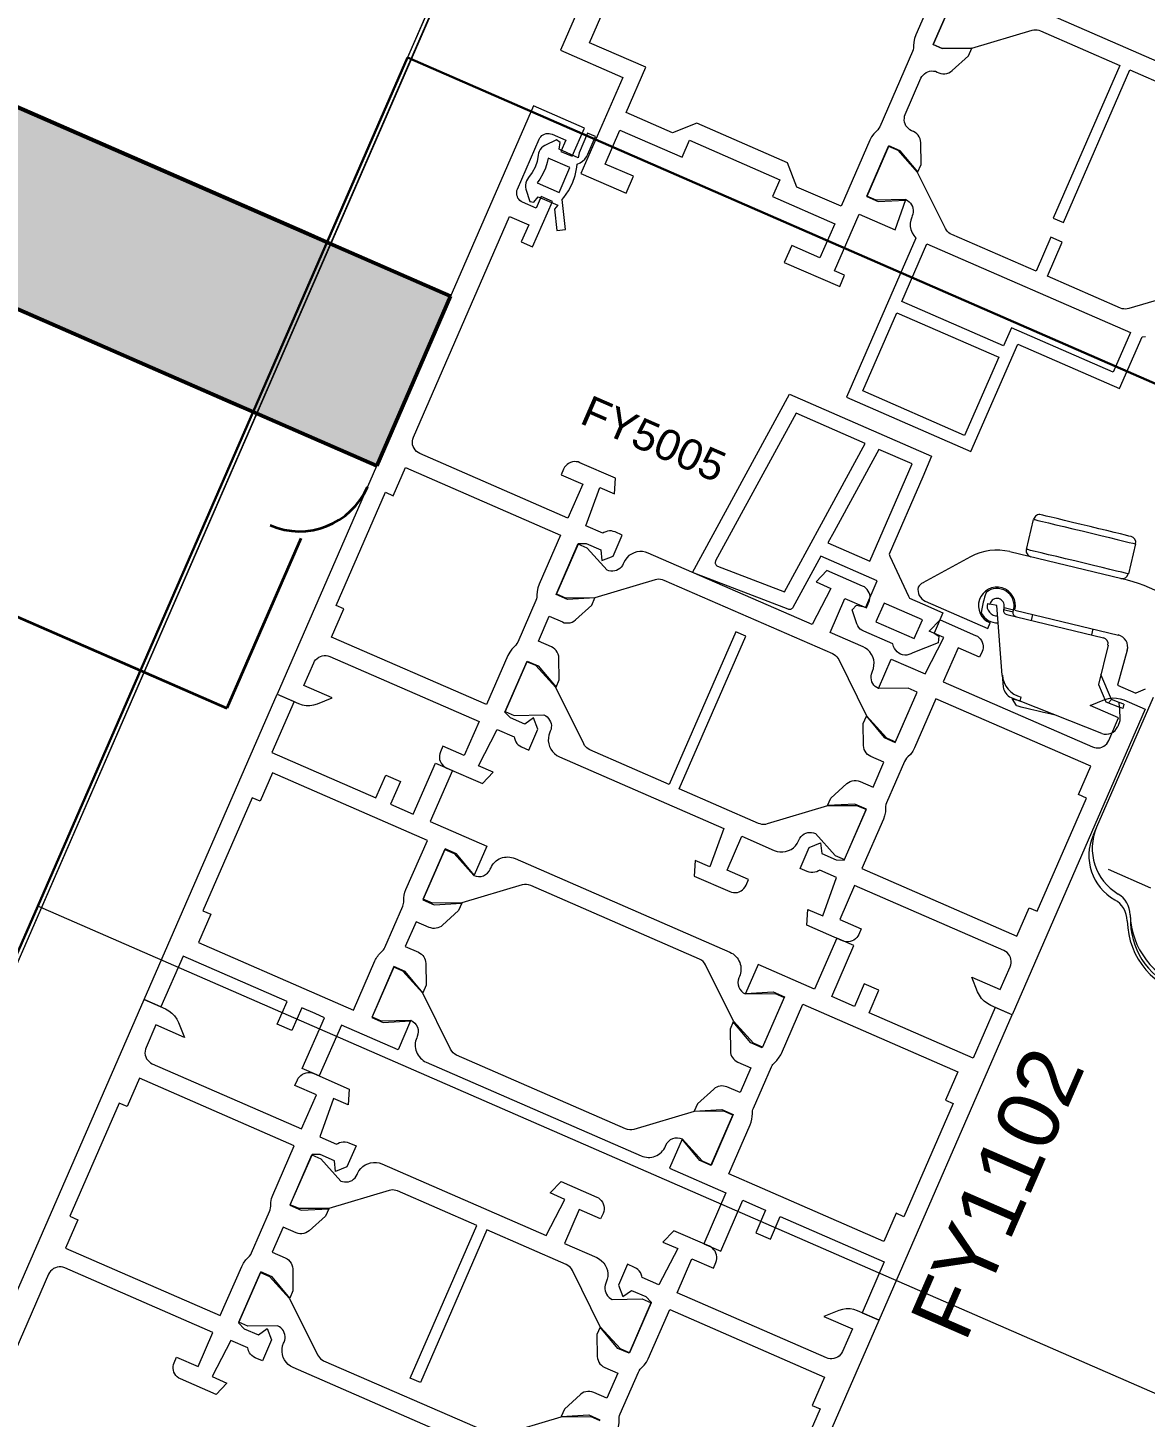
# Model space of a CAD drawing. Header units: millimetres. Extents: x -37281 to 954596, y -59787 to 956680.
# Drawn here: x 8048.5 to 8139.1, y -9107.6 to -8995.1 of the extents above; entities that cross this region are included whole.
import ezdxf
from ezdxf.enums import TextEntityAlignment as Align

# ---------------------------------------------------------------- set-up
doc = ezdxf.new("R2010")
doc.units = ezdxf.units.MM
doc.header["$MEASUREMENT"] = 0
doc.linetypes.add('Dot & Dashed', pattern=[670.277762, 352.777767, -176.388884, 0, -141.111112])
for name, color, linetype, lineweight in [('0_Pen_No__2', 8, 'Continuous', 15), ('0_Pen_No__7', 7, 'Continuous', 35), ('0_Pen_No__9', 7, 'Continuous', 13), ('New_A-20-M_Roof_Pen_No__93', 8, 'Continuous', 13), ('New_A-25-M_Curtain_Wall_Pen_No__90', 8, 'Continuous', 20), ('New_A-25-M_Wall_Ext_Pen_No__155', 5, 'Continuous', 35), ('New_A-25-M_Wall_Ext_Pen_No__87', 8, 'Continuous', 20), ('New_ArchiCAD Windows_Pen_No__1', 7, 'Continuous', 13), ('New_ArchiCAD Windows_Pen_No__3', 7, 'Continuous', 18)]:
    doc.layers.add(name, color=color, linetype=linetype, lineweight=lineweight)
for name, color, linetype, lineweight, true_color in [('0_Pen_No__40', 7, 'Continuous', 35, 0x2a2a2a), ('A-15-MG_Structural_Grid_Pen_No__163', 7, 'Continuous', 0, 0x750077), ('A-25-M_Wall_Int_Pen_No__107', 7, 'Continuous', 15, 0xa6a6a6), ('A-25-M_Wall_Int_Pen_No__27', 7, 'Continuous', 50, 0x2a2a2a), ('New_A-25-M_Curtain_Wall_Pen_No__69', 7, 'Continuous', 20, 0x606060), ('New_A-25-M_Wall_Ext_Pen_No__27', 7, 'Continuous', 50, 0x2a2a2a), ('New_ArchiCAD Windows_Pen_No__23', 7, 'Continuous', 30, 0x2a2a2a)]:
    doc.layers.add(name, color=color, linetype=linetype, lineweight=lineweight, true_color=true_color)
for name, color, linetype in [('A-15-MG_Structural_Grid', 7, 'Continuous'), ('A-25-M_Wall_Int', 7, 'Continuous'), ('New_A-20-M_Roof', 7, 'Continuous'), ('New_A-25-M_Curtain_Wall', 7, 'Continuous'), ('New_A-25-M_Wall_Ext', 7, 'Continuous'), ('New_ArchiCAD Windows', 7, 'Continuous')]:
    doc.layers.add(name, color=color, linetype=linetype)
doc.styles.add('GENERATED_STYLE_3', font='')
doc.styles.add('GENERATED_STYLE_4', font='')
doc.styles.get('GENERATED_STYLE_3').set_extended_font_data('Arial')
doc.styles.get('GENERATED_STYLE_4').set_extended_font_data('Swis721 BT')
pattern_1 = [(45, (0, 0), (-35.35534, 35.35534), []), (135, (0, 0), (35.35534, 35.35534), [])]

# ---------------------------------------------------------------- blocks, each defined once
blk = doc.blocks.new('Wall_2_3', base_point=(10092.6, -4631.3))
at = {"layer": 'New_A-25-M_Wall_Ext_Pen_No__87', "linetype": 'Continuous', "flags": 128}
blk.add_lwpolyline([(10000.93, -4591.33), (2142.47, -22613.27)], dxfattribs=at)
blk = doc.blocks.new('Wall_4_3', base_point=(9982.59, -4632.6))
at = {"layer": 'New_A-25-M_Wall_Ext_Pen_No__155', "linetype": 'Continuous'}
h = blk.add_hatch(dxfattribs=at)
h.set_pattern_fill('Grid_5x5_Diagonal_0003', color=256, style=0, pattern_type=2)
h.set_pattern_definition(pattern_1)
h.paths.add_polyline_path([(7937.1, -8953.28), (7931.1, -8967.03), (8064.93, -9025.39), (8070.93, -9011.64)])
h = blk.add_hatch(dxfattribs=at)
h.set_pattern_fill('Grid_5x5_Diagonal_0003', color=256, style=0, pattern_type=2)
h.set_pattern_definition(pattern_1)
h.paths.add_polyline_path([(8070.93, -9011.64), (8064.93, -9025.39), (8066.77, -9026.19), (8072.76, -9012.44)])
at = {"layer": 'New_A-25-M_Wall_Ext_Pen_No__27', "linetype": 'Continuous'}
for p, q in [((8070.93, -9011.64), (7937.1, -8953.28)), ((7931.1, -8967.03), (8064.93, -9025.39)), ((8072.76, -9012.44), (8070.93, -9011.64)), ((8064.93, -9025.39), (8066.77, -9026.19))]:
    blk.add_line(p, q, dxfattribs=at)
at = {"layer": 'New_A-25-M_Wall_Ext_Pen_No__87', "linetype": 'Continuous', "flags": 128}
blk.add_lwpolyline([(4871.77, -16353.33), (9982.59, -4632.6)], dxfattribs=at)
blk = doc.blocks.new('Triple Window 19[16]_3')
at = {"layer": 'New_ArchiCAD Windows_Pen_No__1', "linetype": 'Continuous'}
for p, q in [((8049.76, -9066.43), (8049.31, -9066.23)), ((8223.47, -9142.17), (8049.76, -9066.43))]:
    blk.add_line(p, q, dxfattribs=at)
at = {"layer": 'New_ArchiCAD Windows_Pen_No__23', "linetype": 'Continuous'}
blk.add_line((8049.31, -9066.23), (8029.32, -9112.06), dxfattribs=at)
blk = doc.blocks.new('Triple Window 19[17]_3')
at = {"layer": 'New_ArchiCAD Windows_Pen_No__1', "linetype": 'Continuous'}
for p, q in [((8049.76, -9066.43), (8049.31, -9066.23)), ((8223.47, -9142.17), (8049.76, -9066.43))]:
    blk.add_line(p, q, dxfattribs=at)
at = {"layer": 'New_ArchiCAD Windows_Pen_No__23', "linetype": 'Continuous'}
for p, q in [((8079.28, -8997.48), (8049.31, -9066.23)), ((8253.45, -9073.43), (8079.28, -8997.48))]:
    blk.add_line(p, q, dxfattribs=at)
at = {"layer": 'New_ArchiCAD Windows_Pen_No__3', "linetype": 'Continuous'}
blk.add_line((8194.2, -8733.95), (8079.28, -8997.48), dxfattribs=at)
blk = doc.blocks.new('Wall_139_3', base_point=(10165.92, -4712.54))
at = {"layer": 'New_ArchiCAD Windows', "color": 251, "linetype": 'Continuous', "lineweight": 20, "true_color": 0x606060}
for name in ['Triple Window 19[17]_3', 'Triple Window 19[16]_3']:
    blk.add_blockref(name, (0, 0), dxfattribs=at)
blk = doc.blocks.new('Wall_193_3', base_point=(7921.52, -8946.49))
at = {"layer": 'A-25-M_Wall_Int_Pen_No__107', "linetype": 'Continuous'}
blk.add_hatch(color=256, dxfattribs=at).paths.add_polyline_path([(7915.52, -8960.24), (8076.79, -9030.56), (8082.78, -9016.81), (7921.52, -8946.49)])
at = {"layer": 'A-25-M_Wall_Int_Pen_No__27', "linetype": 'Continuous', "flags": 128}
for points in [[(8082.78, -9016.81), (7921.52, -8946.49)], [(7915.52, -8960.24), (8076.79, -9030.56)], [(8076.79, -9030.56), (8082.78, -9016.81)]]:
    blk.add_lwpolyline(points, dxfattribs=at)
blk = doc.blocks.new('Morph_1_3')
at = {"layer": 'New_A-20-M_Roof_Pen_No__93', "linetype": 'Continuous', "flags": 128}
blk.add_lwpolyline([(2064.53, -22792.01), (10012.82, -4564.06)], dxfattribs=at)
blk = doc.blocks.new('Standard grid marker')
at = {"layer": 'A-15-MG_Structural_Grid_Pen_No__163', "linetype": 'Continuous'}
blk.add_circle((31225.95, 0), 500, dxfattribs=at)
at = {"layer": 'A-15-MG_Structural_Grid_Pen_No__163', "style": 'GENERATED_STYLE_4'}
for tag, p in [('AC_MarkerText_1_0', (-500, 41.18)), ('AC_MarkerText_1_1', (31225.95, 41.18))]:
    blk.add_attdef(tag, text='', height=350, rotation=90, dxfattribs=at).set_placement(p, align=Align.MIDDLE_CENTER)
blk = doc.blocks.new('Beam_4_3', base_point=(10000.93, -4591.33))
at = {"layer": 'New_A-25-M_Curtain_Wall_Pen_No__69', "linetype": 'Dot & Dashed'}
blk.add_line((10000.93, -4591.33), (2142.47, -22613.27), dxfattribs=at)
at = {"layer": 'New_A-25-M_Curtain_Wall_Pen_No__90', "linetype": 'Continuous'}
blk.add_line((10000.93, -4591.33), (2142.47, -22613.27), dxfattribs=at)

msp = doc.modelspace()

# ---------------------------------------------------------------- linework, layer by layer
at = {"layer": '0_Pen_No__2', "linetype": 'Continuous', "flags": 128}
for points in [[(8100.88, -8975.81), (8091.69, -8996.89), (8096.73, -8999.09), (8093.33, -9006.88), (8097, -9008.48), (8097.6, -9007.1), (8095.3, -9006.11)], [(8122.22, -8991.66), (8120.48, -8995.65), (8120.38, -8995.94), (8120.32, -8996.24), (8120.31, -8996.54), (8120.31, -8996.69), (8120.28, -8996.84), (8120.23, -8996.98), (8117.57, -9003.08), (8117.5, -9003.21), (8117.41, -9003.33), (8117.3, -9003.44), (8117.09, -9003.66), (8116.91, -9003.9), (8116.77, -9004.17), (8114.43, -9009.53), (8110.85, -9007.98), (8110.08, -9006), (8102.74, -9002.8), (8100.77, -9003.58), (8097.01, -9001.94), (8098.61, -8998.27), (8094.03, -8996.28), (8100.22, -8982.07)], [(8102.14, -9004.18), (8109.48, -9007.38), (8108.88, -9008.75), (8113.92, -9010.95), (8112.72, -9013.7), (8110.43, -9012.7), (8109.83, -9014.08), (8114.32, -9016.03), (8114.72, -9015.12), (8113.9, -9014.76), (8115.89, -9010.17), (8118.83, -9011.45), (8119.68, -9008.99), (8117.27, -9009.03), (8116.53, -9008.71), (8118.29, -9004.67), (8119.03, -9004.99), (8120.64, -9006.79), (8120.92, -9006.15), (8120.89, -9004.38), (8120.88, -9004.21), (8120.84, -9004.06), (8120.77, -9003.91), (8120.68, -9003.77), (8120.57, -9003.65), (8120.44, -9003.55), (8120.29, -9003.47), (8120.15, -9003.41), (8120.01, -9003.34), (8119.89, -9003.24), (8119.78, -9003.13), (8119.69, -9003), (8119.62, -9002.86), (8119.57, -9002.71), (8119.55, -9002.56), (8119.56, -9002.4), (8119.58, -9002.24), (8119.63, -9002.1), (8120.91, -8999.16), (8120.99, -8999.02), (8121.08, -8998.9), (8121.19, -8998.79), (8121.32, -8998.7), (8121.46, -8998.63), (8121.61, -8998.59), (8121.77, -8998.56), (8121.93, -8998.57), (8122.08, -8998.59), (8122.23, -8998.65), (8122.37, -8998.71), (8122.53, -8998.76), (8122.69, -8998.79), (8122.85, -8998.79), (8123.01, -8998.76), (8123.17, -8998.71), (8123.31, -8998.63), (8123.44, -8998.53), (8124.76, -8997.35), (8125.04, -8996.71), (8122.62, -8996.74), (8121.89, -8996.42), (8123.65, -8992.39)], [(8123.65, -8992.39), (8121.89, -8996.42), (8122.62, -8996.74), (8125.03, -8996.73), (8129.91, -8995.27), (8130.05, -8995.24), (8130.19, -8995.23), (8130.33, -8995.24), (8130.46, -8995.26), (8130.6, -8995.31), (8137.03, -8998.12), (8131.63, -9010.49), (8132.45, -9010.85), (8137.85, -8998.47), (8144.28, -9001.28)], [(8146.75, -9000.72), (8129.33, -8993.12)], [(8095.3, -9006.11), (8096.5, -9003.36), (8101.54, -9005.55), (8102.14, -9004.18)], [(8142.64, -9016.38), (8137.77, -9017.82), (8137.63, -9017.85), (8137.49, -9017.86), (8137.35, -9017.85), (8137.22, -9017.83), (8137.09, -9017.78), (8131.16, -9015.19), (8132.36, -9012.44), (8131.44, -9012.04), (8130.24, -9014.79), (8123.4, -9011.81), (8123.28, -9011.75), (8123.16, -9011.67), (8123.06, -9011.57), (8122.98, -9011.46), (8122.9, -9011.34), (8120.64, -9006.79), (8120.66, -9006.74), (8119.23, -9005.03), (8118.31, -9004.63), (8116.51, -9008.75), (8117.43, -9009.15), (8119.66, -9009.04), (8119.68, -9008.99), (8119.82, -9009.06), (8119.95, -9009.16), (8120.06, -9009.27), (8120.15, -9009.4), (8120.21, -9009.54), (8120.26, -9009.69), (8120.28, -9009.85), (8120.28, -9010), (8120.25, -9010.16), (8120.2, -9010.31), (8120.16, -9010.4), (8120.08, -9010.65), (8120.04, -9010.9), (8120.04, -9011.17), (8120.1, -9011.42), (8120.19, -9011.67), (8120.33, -9011.89), (8120.5, -9012.12), (8114.88, -9025.01), (8124.96, -9029.4), (8128.76, -9020.69)], [(8127.6, -9020.84), (8119.36, -9017.25), (8121.39, -9012.57), (8137.89, -9019.77), (8136.49, -9022.98), (8128.24, -9019.38)], [(8128.24, -9019.38), (8127.6, -9020.84)], [(8137.01, -9024.29), (8138.83, -9020.11), (8139.12, -9020.08)], [(8128.76, -9020.69), (8137.01, -9024.29)], [(8107.5, -9090.52), (8108.31, -9090.87), (8107.51, -9092.7), (8108.7, -9093.22), (8109.5, -9091.39), (8117.93, -9095.07), (8116.13, -9099.19), (8117.51, -9099.79), (8128.3, -9075.04), (8126.93, -9074.44), (8125.13, -9078.57), (8116.7, -9074.89), (8117.5, -9073.06), (8116.31, -9072.54), (8115.51, -9074.37), (8113.67, -9073.57), (8115.47, -9069.44), (8114.09, -9068.84), (8112.29, -9072.97), (8107.71, -9070.97), (8106.69, -9073.31), (8108.92, -9073.19)], [(8037.14, -9121.47), (8057.93, -9073.81), (8059.66, -9074.57), (8059.94, -9074.71), (8060.19, -9074.9), (8060.41, -9075.13), (8060.59, -9075.39), (8060.73, -9075.67), (8061.2, -9076.87), (8058.89, -9075.86), (8058.09, -9077.7), (8058.04, -9077.84), (8058.01, -9078), (8058, -9078.16), (8058.03, -9078.31), (8058.07, -9078.46), (8058.14, -9078.6), (8058.23, -9078.73), (8058.34, -9078.84), (8058.46, -9078.94), (8058.6, -9079.01), (8070.7, -9084.29), (8071.9, -9081.54), (8070.16, -9080.78), (8070.36, -9080.32), (8070.43, -9080.18), (8070.53, -9080.06), (8070.64, -9079.95), (8070.77, -9079.86), (8070.91, -9079.79), (8071.06, -9079.74), (8071.22, -9079.72), (8071.37, -9079.73), (8071.53, -9079.75), (8071.68, -9079.8), (8074.56, -9081.06), (8074.48, -9082.34), (8073.29, -9081.82), (8072.17, -9084.93), (8073.53, -9085.52), (8073.63, -9085.47), (8073.77, -9085.4), (8073.92, -9085.36), (8074.08, -9085.33), (8074.23, -9085.34), (8074.39, -9085.36), (8074.54, -9085.42), (8075.12, -9085.67), (8074.38, -9087.37), (8073.46, -9087.73), (8073.36, -9086.87), (8072.2, -9086.36), (8071.55, -9086.35), (8069.75, -9090.47), (8070.67, -9090.87), (8072.9, -9090.76), (8072.64, -9091.35), (8071.32, -9092.54), (8071.19, -9092.64), (8071.05, -9092.71), (8070.89, -9092.77), (8070.73, -9092.79), (8070.57, -9092.79), (8070.41, -9092.76), (8070.25, -9092.71), (8069.2, -9092.25), (8068.32, -9094.27), (8069.38, -9094.73), (8069.52, -9094.81), (8069.65, -9094.91), (8069.76, -9095.02), (8069.85, -9095.16), (8069.92, -9095.31), (8069.96, -9095.47), (8069.98, -9095.63), (8070, -9097.4), (8069.74, -9098), (8068.31, -9096.28), (8067.39, -9095.88), (8065.59, -9100.01), (8066.04, -9100.48), (8067.21, -9100.98), (8067.9, -9100.47), (8068.26, -9101.39), (8067.53, -9103.09), (8066.94, -9102.83), (8066.8, -9102.76), (8066.68, -9102.66), (8066.57, -9102.55), (8066.48, -9102.42), (8066.41, -9102.28), (8066.37, -9102.13), (8066.33, -9102.02), (8064.97, -9101.43), (8063.45, -9104.36), (8064.65, -9104.89), (8063.77, -9105.81), (8060.88, -9104.55), (8060.75, -9104.48), (8060.62, -9104.39), (8060.51, -9104.27), (8060.42, -9104.14), (8060.35, -9104), (8060.31, -9103.85), (8060.29, -9103.7), (8060.29, -9103.54), (8060.32, -9103.39), (8060.37, -9103.24), (8060.57, -9102.78), (8062.31, -9103.54), (8063.51, -9100.79), (8051.5, -9095.55), (8051.35, -9095.5), (8051.2, -9095.47), (8051.04, -9095.47), (8050.89, -9095.49), (8050.74, -9095.54), (8050.59, -9095.61), (8050.47, -9095.7), (8050.35, -9095.81), (8050.26, -9095.93), (8050.18, -9096.07), (8042.39, -9113.94)], [(8106.72, -9124.54), (8117.51, -9099.79), (8115.77, -9099.03), (8115.47, -9098.93), (8115.17, -9098.87), (8114.85, -9098.87), (8114.54, -9098.91), (8114.24, -9099), (8113.04, -9099.48), (8115.35, -9100.49), (8114.55, -9102.32), (8114.48, -9102.46), (8114.38, -9102.58), (8114.27, -9102.69), (8114.14, -9102.78), (8114, -9102.85), (8113.85, -9102.9), (8113.69, -9102.92), (8113.54, -9102.91), (8113.38, -9102.89), (8113.24, -9102.84), (8101.14, -9097.56), (8102.33, -9094.81), (8104.08, -9095.57), (8104.28, -9095.11), (8104.33, -9094.96), (8104.35, -9094.81), (8104.36, -9094.65), (8104.34, -9094.5), (8104.29, -9094.35), (8104.22, -9094.2), (8104.13, -9094.08), (8104.02, -9093.96), (8103.9, -9093.87), (8103.76, -9093.79), (8100.87, -9092.54), (8099.99, -9093.46), (8101.19, -9093.98), (8099.67, -9096.92), (8098.31, -9096.33), (8098.28, -9096.22), (8098.23, -9096.07), (8098.16, -9095.93), (8098.07, -9095.8), (8097.97, -9095.69), (8097.84, -9095.59), (8097.7, -9095.52), (8097.12, -9095.26), (8096.38, -9096.96), (8096.74, -9097.88), (8097.44, -9097.37), (8098.6, -9097.87), (8099.05, -9098.34), (8097.25, -9102.47), (8096.33, -9102.07), (8094.9, -9100.35), (8094.64, -9100.95), (8094.67, -9102.72), (8094.68, -9102.88), (8094.73, -9103.04), (8094.79, -9103.19), (8094.88, -9103.32), (8095, -9103.44), (8095.12, -9103.54), (8095.27, -9103.62), (8096.33, -9104.08), (8095.45, -9106.1), (8094.39, -9105.64), (8094.23, -9105.58), (8094.07, -9105.56), (8093.91, -9105.56), (8093.75, -9105.58), (8093.59, -9105.63), (8093.45, -9105.71), (8093.32, -9105.81), (8092, -9107), (8091.74, -9107.59), (8093.98, -9107.47), (8094.89, -9107.87)], [(8083.31, -9109.42), (8070.02, -9103.63), (8069.81, -9103.52), (8069.62, -9103.37), (8069.46, -9103.2), (8069.32, -9103.01), (8069.22, -9102.8), (8069.15, -9102.57), (8069.12, -9102.34), (8069.12, -9102.11), (8069.16, -9101.87), (8069.24, -9101.65), (8069.28, -9101.56), (8069.33, -9101.41), (8069.36, -9101.26), (8069.36, -9101.1), (8069.34, -9100.95), (8069.3, -9100.8), (8069.23, -9100.65), (8069.14, -9100.53), (8069.03, -9100.41), (8068.9, -9100.32), (8068.76, -9100.24), (8066.35, -9100.28), (8065.61, -9099.96), (8067.37, -9095.93), (8068.11, -9096.25), (8069.73, -9098.03), (8071.99, -9102.59), (8072.06, -9102.71), (8072.14, -9102.82), (8072.24, -9102.92), (8072.36, -9103), (8072.48, -9103.07), (8086.17, -9109.03)], [(8086.85, -9109.07), (8091.73, -9107.62), (8094.14, -9107.6), (8094.87, -9107.92)]]:
    msp.add_lwpolyline(points, dxfattribs=at)
for points in [[(8092.29, -9034.79), (8080.28, -9029.55), (8080.14, -9029.48), (8080.02, -9029.39), (8079.91, -9029.27), (8079.82, -9029.14), (8079.75, -9029), (8079.7, -9028.85), (8079.68, -9028.7), (8079.68, -9028.54), (8079.71, -9028.39), (8079.76, -9028.24), (8087.56, -9010.36), (8089.11, -9011.04), (8088.51, -9012.42), (8089.43, -9012.82), (8091.03, -9009.15), (8090.11, -9008.75), (8089.71, -9009.67), (8088.61, -9009.19), (8088.5, -9009.13), (8088.4, -9009.05), (8088.32, -9008.96), (8088.24, -9008.86), (8088.19, -9008.75), (8088.15, -9008.63), (8088.14, -9008.5), (8088.14, -9008.38), (8088.16, -9008.25), (8088.2, -9008.14), (8089.96, -9004.1), (8090.02, -9003.99), (8090.09, -9003.89), (8090.18, -9003.8), (8090.29, -9003.73), (8090.4, -9003.68), (8090.52, -9003.64), (8090.64, -9003.62), (8090.77, -9003.63), (8090.89, -9003.65), (8091.01, -9003.69), (8092.11, -9004.17), (8091.71, -9005.08), (8092.63, -9005.48), (8093.63, -9003.19), (8089.5, -9001.39), (8068.72, -9049.06), (8070.46, -9049.82), (8070.75, -9049.92), (8071.06, -9049.97), (8071.38, -9049.98), (8071.69, -9049.94), (8071.99, -9049.85), (8073.19, -9049.37), (8070.88, -9048.36), (8071.68, -9046.53), (8071.75, -9046.39), (8071.84, -9046.27), (8071.96, -9046.16), (8072.09, -9046.07), (8072.23, -9046), (8072.38, -9045.95), (8072.53, -9045.93), (8072.69, -9045.94), (8072.84, -9045.96), (8072.99, -9046.01), (8085.09, -9051.29), (8083.89, -9054.04), (8082.15, -9053.28), (8081.95, -9053.74), (8081.9, -9053.89), (8081.87, -9054.04), (8081.87, -9054.2), (8081.89, -9054.35), (8081.94, -9054.5), (8082.01, -9054.64), (8082.1, -9054.77), (8082.2, -9054.89), (8082.33, -9054.98), (8082.47, -9055.06), (8085.36, -9056.31), (8086.24, -9055.39), (8085.04, -9054.87), (8086.56, -9051.93), (8087.92, -9052.52), (8087.95, -9052.63), (8088, -9052.78), (8088.06, -9052.92), (8088.15, -9053.05), (8088.26, -9053.16), (8088.39, -9053.26), (8088.53, -9053.33), (8089.11, -9053.59), (8089.85, -9051.89), (8089.49, -9050.97), (8088.79, -9051.48), (8087.63, -9050.98), (8087.18, -9050.51), (8088.98, -9046.38), (8089.89, -9046.78), (8091.33, -9048.5), (8091.59, -9047.9), (8091.56, -9046.13), (8091.54, -9045.97), (8091.5, -9045.81), (8091.43, -9045.66), (8091.34, -9045.53), (8091.23, -9045.41), (8091.1, -9045.31), (8090.96, -9045.23), (8089.9, -9044.77), (8090.78, -9042.75), (8091.84, -9043.21), (8091.99, -9043.27), (8092.15, -9043.29), (8092.32, -9043.29), (8092.48, -9043.27), (8092.63, -9043.22), (8092.78, -9043.14), (8092.91, -9043.04), (8094.23, -9041.85), (8094.48, -9041.26), (8092.25, -9041.38), (8091.34, -9040.98), (8093.13, -9036.85), (8093.78, -9036.86), (8094.95, -9037.37), (8095.04, -9038.23), (8095.96, -9037.87), (8096.7, -9036.17), (8096.12, -9035.92), (8095.97, -9035.87), (8095.82, -9035.84), (8095.66, -9035.84), (8095.5, -9035.86), (8095.35, -9035.9), (8095.21, -9035.97), (8095.11, -9036.02), (8093.75, -9035.43), (8094.87, -9032.32), (8096.07, -9032.84), (8096.15, -9031.56), (8093.26, -9030.31), (8093.11, -9030.25), (8092.96, -9030.23), (8092.8, -9030.22), (8092.65, -9030.25), (8092.5, -9030.29), (8092.35, -9030.36), (8092.23, -9030.45), (8092.11, -9030.56), (8092.02, -9030.68), (8091.94, -9030.82), (8091.74, -9031.28), (8093.49, -9032.04)], [(8127.21, -9021.76), (8124.45, -9028.09), (8116.2, -9024.49), (8118.96, -9018.16)], [(8091.69, -9036.17), (8089.95, -9040.15), (8089.85, -9040.44), (8089.79, -9040.74), (8089.78, -9041.05), (8089.77, -9041.19), (8089.75, -9041.34), (8089.7, -9041.48), (8088.23, -9044.84), (8088.16, -9044.97), (8088.07, -9045.09), (8087.97, -9045.2), (8087.75, -9045.41), (8087.57, -9045.66), (8087.43, -9045.93), (8085.69, -9049.91), (8073.13, -9044.44), (8074.13, -9042.15), (8073.49, -9041.87), (8077.49, -9032.7), (8078.13, -9032.98), (8079.13, -9030.69)], [(8112.41, -9039.96), (8113.61, -9040.49), (8112.09, -9043.42), (8098.8, -9037.63), (8098.57, -9037.55), (8098.34, -9037.51), (8098.11, -9037.51), (8097.87, -9037.54), (8097.65, -9037.61), (8097.44, -9037.71), (8097.24, -9037.84), (8097.07, -9038.01), (8096.93, -9038.2), (8096.82, -9038.4), (8096.78, -9038.5), (8096.71, -9038.63), (8096.61, -9038.76), (8096.5, -9038.87), (8096.37, -9038.96), (8096.23, -9039.03), (8096.08, -9039.07), (8095.92, -9039.09), (8095.77, -9039.09), (8095.61, -9039.06), (8095.46, -9039.01), (8093.85, -9037.22), (8093.11, -9036.9), (8091.36, -9040.93), (8092.09, -9041.25), (8094.5, -9041.23), (8099.38, -9039.77), (8099.51, -9039.74), (8099.65, -9039.73), (8099.79, -9039.74), (8099.93, -9039.77), (8100.06, -9039.82), (8113.75, -9045.78), (8113.87, -9045.85), (8113.98, -9045.93), (8114.08, -9046.03), (8114.17, -9046.14), (8114.24, -9046.26), (8116.5, -9050.82), (8118.12, -9052.6), (8118.85, -9052.92), (8120.61, -9048.89), (8119.88, -9048.57), (8117.46, -9048.6), (8117.33, -9048.53), (8117.2, -9048.44), (8117.09, -9048.32), (8117, -9048.19), (8116.93, -9048.05), (8116.89, -9047.9), (8116.87, -9047.75), (8116.87, -9047.59), (8116.9, -9047.44), (8116.95, -9047.29), (8116.99, -9047.2), (8117.06, -9046.97), (8117.1, -9046.74), (8117.11, -9046.51), (8117.08, -9046.27), (8117.01, -9046.05), (8116.91, -9045.84), (8116.77, -9045.64), (8116.61, -9045.48), (8116.42, -9045.33), (8116.21, -9045.22), (8113.55, -9044.06), (8114.75, -9041.31), (8116.49, -9042.07), (8116.69, -9041.61), (8116.74, -9041.47), (8116.77, -9041.31), (8116.78, -9041.15), (8116.75, -9041), (8116.71, -9040.85), (8116.64, -9040.71), (8116.55, -9040.58), (8116.44, -9040.47), (8116.32, -9040.37), (8116.18, -9040.3), (8113.29, -9039.04)], [(8122.72, -9048.06), (8134.82, -9053.34), (8134.97, -9053.39), (8135.12, -9053.42), (8135.28, -9053.42), (8135.43, -9053.4), (8135.58, -9053.35), (8135.73, -9053.28), (8135.85, -9053.19), (8135.97, -9053.08), (8136.06, -9052.96), (8136.14, -9052.82), (8136.93, -9050.99), (8134.62, -9049.98), (8135.82, -9049.5), (8136.12, -9049.41), (8136.44, -9049.37), (8136.75, -9049.38), (8137.06, -9049.43), (8137.36, -9049.53), (8139.09, -9050.29), (8128.3, -9075.04), (8126.56, -9074.28), (8126.29, -9074.13), (8126.04, -9073.95), (8125.82, -9073.72), (8125.64, -9073.46), (8125.5, -9073.18), (8125.03, -9071.98), (8127.34, -9072.99), (8128.14, -9071.15), (8128.19, -9071), (8128.22, -9070.85), (8128.22, -9070.69), (8128.2, -9070.54), (8128.16, -9070.39), (8128.09, -9070.25), (8128, -9070.12), (8127.89, -9070), (8127.76, -9069.91), (8127.62, -9069.84), (8115.52, -9064.56), (8114.33, -9067.31), (8116.07, -9068.07), (8115.87, -9068.53), (8115.79, -9068.67), (8115.7, -9068.79), (8115.59, -9068.9), (8115.46, -9068.99), (8115.32, -9069.06), (8115.17, -9069.1), (8115.01, -9069.13), (8114.85, -9069.12), (8114.7, -9069.1), (8114.55, -9069.04), (8111.66, -9067.79), (8111.74, -9066.51), (8112.94, -9067.03), (8114.06, -9063.92), (8112.7, -9063.33), (8112.6, -9063.38), (8112.46, -9063.45), (8112.31, -9063.49), (8112.15, -9063.51), (8111.99, -9063.51), (8111.84, -9063.48), (8111.69, -9063.43), (8111.11, -9063.18), (8111.85, -9061.48), (8112.77, -9061.12), (8112.87, -9061.98), (8114.03, -9062.49), (8114.68, -9062.5), (8116.48, -9058.37), (8115.56, -9057.98), (8113.33, -9058.09), (8113.59, -9057.5), (8114.9, -9056.31), (8115.03, -9056.21), (8115.18, -9056.13), (8115.33, -9056.08), (8115.49, -9056.06), (8115.66, -9056.06), (8115.82, -9056.08), (8115.97, -9056.14), (8117.03, -9056.6), (8117.91, -9054.58), (8116.85, -9054.12), (8116.71, -9054.04), (8116.58, -9053.94), (8116.47, -9053.82), (8116.38, -9053.69), (8116.31, -9053.54), (8116.27, -9053.38), (8116.25, -9053.22), (8116.22, -9051.45), (8116.48, -9050.85), (8117.92, -9052.57), (8118.83, -9052.97), (8120.61, -9048.89), (8119.88, -9048.57), (8117.46, -9048.6), (8118.5, -9046.22), (8121.25, -9047.42), (8122.77, -9044.48), (8121.58, -9043.96), (8122.46, -9043.04), (8125.34, -9044.3), (8125.48, -9044.37), (8125.61, -9044.46), (8125.72, -9044.58), (8125.81, -9044.71), (8125.87, -9044.85), (8125.92, -9045), (8125.94, -9045.15), (8125.94, -9045.31), (8125.91, -9045.46), (8125.86, -9045.61), (8125.66, -9046.07), (8123.92, -9045.31)], [(8102.61, -9062.53), (8102.53, -9063.8), (8105.41, -9065.06), (8105.56, -9065.11), (8105.72, -9065.14), (8105.87, -9065.14), (8106.03, -9065.12), (8106.18, -9065.07), (8106.32, -9065.01), (8106.45, -9064.92), (8106.56, -9064.81), (8106.65, -9064.68), (8106.73, -9064.54), (8106.93, -9064.08), (8105.19, -9063.32), (8106.39, -9060.57), (8109.02, -9061.72), (8109.24, -9061.8), (8109.47, -9061.84), (8109.71, -9061.84), (8109.94, -9061.81), (8110.16, -9061.74), (8110.38, -9061.64), (8110.57, -9061.51), (8110.74, -9061.34), (8110.88, -9061.15), (8110.99, -9060.95), (8111.03, -9060.85), (8111.1, -9060.72), (8111.2, -9060.59), (8111.31, -9060.48), (8111.44, -9060.39), (8111.58, -9060.32), (8111.73, -9060.28), (8111.89, -9060.26), (8112.04, -9060.26), (8112.2, -9060.29), (8112.35, -9060.34), (8113.96, -9062.13), (8114.7, -9062.45), (8116.46, -9058.42), (8115.72, -9058.1), (8113.32, -9058.12), (8108.43, -9059.58), (8108.3, -9059.61), (8108.16, -9059.62), (8108.02, -9059.61), (8107.88, -9059.58), (8107.75, -9059.53), (8101.32, -9056.73), (8106.72, -9044.36), (8105.89, -9044), (8100.5, -9056.37), (8094.07, -9053.57), (8093.94, -9053.5), (8093.83, -9053.42), (8093.73, -9053.32), (8093.64, -9053.22), (8093.57, -9053.09), (8091.32, -9048.53), (8089.69, -9046.75), (8088.96, -9046.43), (8087.2, -9050.46), (8087.93, -9050.78), (8090.35, -9050.75), (8090.49, -9050.82), (8090.61, -9050.91), (8090.72, -9051.03), (8090.81, -9051.16), (8090.88, -9051.3), (8090.92, -9051.45), (8090.95, -9051.6), (8090.94, -9051.76), (8090.92, -9051.91), (8090.86, -9052.06), (8090.83, -9052.15), (8090.75, -9052.38), (8090.71, -9052.61), (8090.7, -9052.84), (8090.74, -9053.08), (8090.8, -9053.3), (8090.91, -9053.51), (8091.04, -9053.71), (8091.2, -9053.88), (8091.39, -9054.02), (8091.6, -9054.13), (8104.92, -9059.94), (8103.8, -9063.05)], [(8122.12, -9049.44), (8120.38, -9053.42), (8120.24, -9053.69), (8120.06, -9053.94), (8119.84, -9054.15), (8119.74, -9054.26), (8119.65, -9054.38), (8119.58, -9054.51), (8118.12, -9057.87), (8118.07, -9058.01), (8118.04, -9058.16), (8118.03, -9058.3), (8118.02, -9058.61), (8117.96, -9058.91), (8117.86, -9059.2), (8116.12, -9063.18), (8128.68, -9068.66), (8129.68, -9066.37), (8130.32, -9066.65), (8134.32, -9057.48), (8133.68, -9057.2), (8134.68, -9054.91)], [(8064.11, -9099.41), (8065.85, -9095.43), (8065.99, -9095.16), (8066.17, -9094.91), (8066.39, -9094.69), (8066.49, -9094.59), (8066.58, -9094.47), (8066.65, -9094.34), (8068.11, -9090.98), (8068.16, -9090.84), (8068.19, -9090.69), (8068.2, -9090.54), (8068.21, -9090.24), (8068.26, -9089.94), (8068.36, -9089.65), (8070.1, -9085.66), (8057.55, -9080.19), (8056.55, -9082.48), (8055.9, -9082.2), (8051.91, -9091.37), (8052.55, -9091.65), (8051.55, -9093.94)], [(8090.85, -9089.48), (8091.73, -9088.55), (8094.62, -9089.81), (8094.76, -9089.88), (8094.88, -9089.98), (8094.99, -9090.09), (8095.08, -9090.22), (8095.15, -9090.36), (8095.2, -9090.51), (8095.22, -9090.67), (8095.22, -9090.82), (8095.19, -9090.98), (8095.14, -9091.13), (8094.94, -9091.58), (8093.2, -9090.82), (8092, -9093.57), (8094.63, -9094.72), (8094.84, -9094.83), (8095.02, -9094.97), (8095.19, -9095.14), (8095.32, -9095.34), (8095.42, -9095.55), (8095.49, -9095.77), (8095.53, -9096.01), (8095.52, -9096.24), (8095.48, -9096.47), (8095.4, -9096.7), (8095.36, -9096.79), (8095.31, -9096.94), (8095.28, -9097.09), (8095.28, -9097.25), (8095.3, -9097.4), (8095.35, -9097.55), (8095.42, -9097.69), (8095.51, -9097.82), (8095.62, -9097.94), (8095.74, -9098.03), (8095.88, -9098.1), (8098.3, -9098.07), (8099.03, -9098.39), (8097.27, -9102.42), (8096.54, -9102.1), (8094.91, -9100.32), (8092.66, -9095.75), (8092.59, -9095.63), (8092.5, -9095.52), (8092.4, -9095.43), (8092.29, -9095.35), (8092.16, -9095.28), (8085.73, -9092.48), (8080.34, -9104.85), (8079.51, -9104.49), (8084.91, -9092.12), (8078.48, -9089.32), (8078.35, -9089.27), (8078.21, -9089.24), (8078.07, -9089.23), (8077.93, -9089.24), (8077.79, -9089.27), (8072.91, -9090.73), (8070.5, -9090.75), (8069.77, -9090.43), (8071.53, -9086.4), (8072.26, -9086.71), (8073.88, -9088.51), (8074.03, -9088.56), (8074.18, -9088.59), (8074.34, -9088.59), (8074.5, -9088.57), (8074.65, -9088.53), (8074.79, -9088.46), (8074.92, -9088.37), (8075.03, -9088.26), (8075.12, -9088.13), (8075.2, -9087.99), (8075.24, -9087.9), (8075.35, -9087.69), (8075.49, -9087.51), (8075.66, -9087.34), (8075.85, -9087.21), (8076.06, -9087.11), (8076.29, -9087.04), (8076.52, -9087), (8076.76, -9087.01), (8076.99, -9087.05), (8077.21, -9087.13), (8090.53, -9092.93), (8092.05, -9090)], [(8094.54, -9112.68), (8096.28, -9108.7), (8096.38, -9108.41), (8096.44, -9108.11), (8096.45, -9107.8), (8096.45, -9107.65), (8096.48, -9107.51), (8096.53, -9107.37), (8098, -9104.01), (8098.06, -9103.88), (8098.15, -9103.76), (8098.26, -9103.65), (8098.47, -9103.44), (8098.65, -9103.19), (8098.8, -9102.92), (8100.54, -9098.93), (8113.09, -9104.41), (8112.09, -9106.7), (8112.74, -9106.98), (8108.74, -9116.15), (8108.1, -9115.87), (8107.1, -9118.16)]]:
    msp.add_lwpolyline(points, close=True, dxfattribs=at)
for points in [[(8071.8, -9074.95), (8070.72, -9074.48), (8069.92, -9076.31), (8068.73, -9075.79), (8069.53, -9073.96), (8061.1, -9070.28), (8059.3, -9074.41), (8057.93, -9073.81), (8068.72, -9049.06), (8070.09, -9049.66), (8068.3, -9053.78), (8076.72, -9057.46), (8077.52, -9055.63), (8078.72, -9056.15), (8077.92, -9057.98), (8079.75, -9058.78), (8081.55, -9054.66), (8082.93, -9055.25), (8081.13, -9059.38), (8085.71, -9061.38), (8084.69, -9063.72), (8083.26, -9062), (8082.34, -9061.6), (8080.54, -9065.72), (8081.46, -9066.12), (8083.69, -9066.01), (8083.43, -9066.6), (8082.12, -9067.79, -0.294108), (8081.05, -9067.96), (8079.99, -9067.5), (8079.11, -9069.52), (8080.17, -9069.98, -0.294108), (8080.77, -9070.88), (8080.8, -9072.65), (8080.54, -9073.25), (8079.1, -9071.53), (8078.19, -9071.13), (8076.39, -9075.26), (8077.3, -9075.66), (8079.54, -9075.54), (8078.52, -9077.88), (8073.93, -9075.88), (8072.13, -9080), (8070.76, -9079.4), (8072.56, -9075.28)], [(8072.36, -9073.56), (8074.9, -9074.66), (8076.64, -9070.68, -0.112281), (8077.18, -9069.94, 0.112281), (8077.44, -9069.59), (8078.9, -9066.23, 0.112281), (8078.99, -9065.8, -0.112281), (8079.16, -9064.9), (8080.9, -9060.91), (8068.34, -9055.44), (8067.34, -9057.73), (8066.7, -9057.45), (8062.7, -9066.62), (8063.34, -9066.9), (8062.34, -9069.19)], [(8106.15, -9072.04, 0.414214), (8106.67, -9073.35), (8109.09, -9073.32), (8109.82, -9073.64), (8108.06, -9077.67), (8107.33, -9077.35), (8105.7, -9075.57), (8103.45, -9071, 0.176327), (8102.95, -9070.53), (8089.27, -9064.57, 0.176327), (8088.59, -9064.52), (8083.7, -9065.98), (8081.3, -9066), (8080.56, -9065.68), (8082.32, -9061.65), (8083.06, -9061.97), (8084.67, -9063.76, 0.414214), (8085.99, -9063.24), (8086.03, -9063.15, -0.414214), (8088, -9062.38), (8105.42, -9069.97, -0.414214), (8106.19, -9071.95)], [(8100.24, -9085.6, -0.414214), (8101.56, -9085.09), (8103.17, -9086.88), (8103.91, -9087.2), (8105.66, -9083.17), (8104.93, -9082.85), (8102.52, -9082.87), (8097.64, -9084.33, -0.176327), (8096.96, -9084.28), (8083.27, -9078.32, -0.176327), (8082.78, -9077.84), (8080.52, -9073.28), (8078.9, -9071.5), (8078.17, -9071.18), (8076.41, -9075.21), (8077.14, -9075.53), (8079.56, -9075.49, -0.414214), (8080.07, -9076.81), (8080.03, -9076.9, 0.414214), (8080.81, -9078.88), (8098.22, -9086.47, 0.414214), (8100.2, -9085.7)], [(8108.05, -9089.12), (8105.33, -9087.93), (8107.07, -9083.95, 0.112281), (8107.24, -9083.05, -0.112281), (8107.32, -9082.62), (8108.79, -9079.26, -0.112281), (8109.05, -9078.9, 0.112281), (8109.59, -9078.17), (8111.33, -9074.18), (8123.89, -9079.66), (8122.89, -9081.95), (8123.53, -9082.23), (8119.53, -9091.4), (8118.89, -9091.12), (8117.89, -9093.41)]]:
    msp.add_lwpolyline(points, format="xyb", close=True, dxfattribs=at)
msp.add_lwpolyline([(8108.92, -9073.19), (8109.84, -9073.59), (8108.04, -9077.72), (8107.13, -9077.32), (8105.69, -9075.6), (8105.43, -9076.2), (8105.46, -9077.97, 0.294108), (8106.06, -9078.87), (8107.12, -9079.33), (8106.24, -9081.35), (8105.18, -9080.89, 0.294108), (8104.11, -9081.06), (8102.79, -9082.25), (8102.53, -9082.84), (8104.77, -9082.72), (8105.68, -9083.12), (8103.89, -9087.25), (8102.97, -9086.85), (8101.54, -9085.13), (8100.52, -9087.47), (8105.1, -9089.47), (8103.3, -9093.59), (8104.68, -9094.19), (8106.47, -9090.07), (8107.5, -9090.52)], format="xyb", dxfattribs=at)
at = {"layer": '0_Pen_No__40', "linetype": 'Continuous'}
msp.add_line((8070.65, -9036.46), (8064.65, -9050.21), dxfattribs=at)
at = {"layer": '0_Pen_No__40', "linetype": 'Continuous', "flags": 128}
msp.add_lwpolyline([(8042.56, -9040.58), (8064.65, -9050.21)], dxfattribs=at)
at = {"layer": '0_Pen_No__40', "linetype": 'Continuous'}
msp.add_arc((8070.54, -9029.87), 6, 246.4404, 336.4404, dxfattribs=at)
at = {"layer": '0_Pen_No__9', "linetype": 'Continuous'}
for p, q in [((8129.46, -9037.33), (8130.04, -9034.9)), ((8138.3, -9036.89), (8137.72, -9039.32)), ((8124.93, -9037.94), (8121.07, -9040.03)), ((8137.19, -9039.71), (8128.12, -9037.52)), ((8121.26, -9041.53), (8126.34, -9043.75)), ((8126.3, -9041.71), (8126.5, -9041.76)), ((8127.07, -9041.89), (8126.5, -9041.76)), ((8127.5, -9047.51), (8127.07, -9041.89)), ((8127.64, -9042.03), (8127.59, -9042.23)), ((8128.37, -9042.41), (8127.59, -9042.23)), ((8127.64, -9042.03), (8128.42, -9042.22)), ((8127.86, -9042.6), (8135.7, -9044.49)), ((8128.37, -9042.41), (8128.42, -9042.22)), ((8128.53, -9042.25), (8136.91, -9044.27)), ((8129.87, -9043.08), (8129.98, -9042.6)), ((8126.34, -9043.75), (8126.52, -9043.29)), ((8134.85, -9043.77), (8134.73, -9044.26)), ((8136.07, -9045.09), (8135.3, -9048.29)), ((8137.63, -9045.51), (8136.85, -9048.33)), ((8127.5, -9047.51), (8127.58, -9048.48)), ((8136.36, -9049.49), (8135.49, -9047.48)), ((8128.21, -9049.33), (8128.95, -9049.63)), ((8128.95, -9049.63), (8129.03, -9049.3)), ((8139.73, -9049.33), (8135.15, -9059.84)), ((8135.3, -9048.29), (8135.9, -9049.69)), ((8136.85, -9048.33), (8138.32, -9048.97)), ((8139.09, -9048.67), (8138.32, -9048.97)), ((8128.33, -9049.47), (8128.35, -9049.39)), ((8128.64, -9049.99), (8128.33, -9049.47)), ((8135.56, -9052.24), (8128.95, -9049.63)), ((8135.9, -9049.69), (8136.99, -9050.11)), ((8136.36, -9049.49), (8136.1, -9049.76)), ((8136.97, -9049.73), (8136.36, -9049.49)), ((8136.99, -9050.11), (8136.97, -9049.73)), ((8137.36, -9049.88), (8136.97, -9049.73)), ((8136.99, -9050.11), (8137.03, -9051.23)), ((8137.28, -9050.23), (8136.99, -9050.11)), ((8137.36, -9049.88), (8137.28, -9050.23)), ((8137.03, -9051.23), (8136.86, -9051.68)), ((8135.15, -9059.84), (8134.86, -9060.5)), ((8139.54, -9064.78), (8136.1, -9063.28))]:
    msp.add_line(p, q, dxfattribs=at)
at = {"layer": '0_Pen_No__9', "linetype": 'Continuous', "flags": 128}
for points in [[(8093.02, -9006.37), (8093.05, -9006.13), (8093.27, -9006.01), (8093.47, -9005.87), (8093.65, -9005.71), (8093.8, -9005.51), (8093.91, -9005.3), (8094.53, -9003.88), (8093.89, -9003.6), (8093.2, -9005.19), (8093.13, -9005.6), (8091.57, -9004.91), (8091.65, -9004.35), (8091.37, -9004.14), (8090.43, -9004.6), (8090.29, -9004.69), (8090.16, -9004.8), (8090.05, -9004.93), (8089.97, -9005.08), (8089.91, -9005.23), (8089.88, -9005.4), (8089.79, -9005.89), (8089.63, -9006.36), (8089.4, -9006.8), (8089.1, -9007.2), (8089, -9007.33), (8088.92, -9007.48), (8088.87, -9007.64), (8088.85, -9007.81), (8088.86, -9007.97), (8088.89, -9008.14), (8089.19, -9009.14), (8089.53, -9009.21), (8089.89, -9008.76), (8091.46, -9009.45), (8091.2, -9009.77), (8091.39, -9011.49), (8092.09, -9011.41), (8091.81, -9008.99), (8091.95, -9008.83), (8092.34, -9008.28), (8092.65, -9007.67), (8092.88, -9007.04)], [(8090.68, -9005.62), (8090.6, -9005.97), (8090.46, -9006.45), (8090.26, -9006.9), (8090, -9007.33), (8089.8, -9007.63), (8091.57, -9008.41), (8092.45, -9006.39)], [(8112.85, -9035.26), (8116.39, -9028.75), (8110.78, -9026.3), (8104.26, -9038.27), (8104.24, -9038.31), (8104.23, -9038.36), (8104.23, -9038.41), (8104.23, -9038.47), (8104.24, -9038.51), (8104.27, -9038.56), (8104.3, -9038.6), (8104.33, -9038.64), (8104.37, -9038.67), (8104.42, -9038.69), (8109.84, -9040.78)], [(8120.59, -9042.85), (8117.92, -9041.69), (8117.26, -9043.2), (8120.37, -9044.56), (8121.04, -9043.05)]]:
    msp.add_lwpolyline(points, close=True, dxfattribs=at)
for points in [[(8121.04, -9041.74), (8122.69, -9042.46), (8121.97, -9044.11), (8122.36, -9044.36), (8122.3, -9044.89), (8120.24, -9045.7), (8120.09, -9045.79), (8119.93, -9045.85), (8119.76, -9045.89), (8119.59, -9045.9), (8119.42, -9045.87), (8119.26, -9045.82), (8119.11, -9045.74), (8118.97, -9045.64), (8118.86, -9045.51), (8118.76, -9045.37), (8118.69, -9045.21), (8118.63, -9044.99), (8116.27, -9043.97), (8116.12, -9043.89), (8115.99, -9043.79), (8115.88, -9043.66), (8115.79, -9043.52), (8115.72, -9043.37), (8115.34, -9042.23), (8115.69, -9041.84), (8116.44, -9042.02), (8117.37, -9039.87), (8112.79, -9037.87), (8110.52, -9042.05), (8110.49, -9042.09), (8110.46, -9042.12), (8110.42, -9042.15), (8110.38, -9042.17), (8110.33, -9042.19), (8110.29, -9042.2), (8110.24, -9042.2), (8110.19, -9042.2), (8110.15, -9042.18), (8102.39, -9039.2), (8110.25, -9024.76), (8121.77, -9029.78), (8121.05, -9031.44)], [(8119.93, -9031.01), (8120.19, -9030.4), (8117.49, -9029.23), (8113.87, -9035.88)], [(8113.87, -9035.88), (8113.37, -9036.81), (8116.75, -9038.29), (8119.93, -9031.01)], [(8121.05, -9031.44), (8118.32, -9037.71), (8118.38, -9037.89), (8119.91, -9041.12), (8119.99, -9041.28), (8121.04, -9041.74)], [(8137.09, -9036.08), (8136.58, -9035.96), (8135.98, -9035.81), (8135.32, -9035.66), (8134.62, -9035.49), (8133.9, -9035.31), (8133.2, -9035.14), (8132.55, -9034.99), (8131.96, -9034.84), (8131.45, -9034.72), (8131.06, -9034.63), (8130.79, -9034.56), (8130.66, -9034.53), (8130.65, -9034.53)], [(8130.05, -9034.9), (8130.15, -9034.92), (8130.39, -9034.98), (8130.76, -9035.07), (8131.25, -9035.19), (8131.83, -9035.33), (8132.5, -9035.49), (8133.22, -9035.66), (8133.97, -9035.84), (8134.73, -9036.03), (8135.48, -9036.21), (8136.18, -9036.38), (8136.81, -9036.53), (8137.35, -9036.66)], [(8137.94, -9036.29), (8137.92, -9036.28), (8137.77, -9036.25), (8137.49, -9036.18), (8137.09, -9036.08)], [(8137.35, -9036.66), (8137.78, -9036.76), (8138.09, -9036.84), (8138.26, -9036.88), (8138.3, -9036.89)], [(8137.72, -9039.32), (8137.68, -9039.31), (8137.5, -9039.27), (8137.19, -9039.19), (8136.76, -9039.09), (8136.22, -9038.96), (8135.59, -9038.81), (8134.89, -9038.64), (8134.15, -9038.46), (8133.39, -9038.27), (8132.63, -9038.09), (8131.91, -9037.92), (8131.24, -9037.76), (8130.66, -9037.62), (8130.17, -9037.5), (8129.8, -9037.41), (8129.56, -9037.35), (8129.46, -9037.33)], [(8126.19, -9040.82), (8126.07, -9041.21), (8126, -9041.45), (8125.95, -9041.62)], [(8125.95, -9041.62), (8125.9, -9041.87), (8125.85, -9042.16), (8125.8, -9042.45)], [(8128.91, -9049.61), (8128.64, -9049.55), (8128.42, -9049.49), (8128.33, -9049.47)], [(8128.65, -9049.99), (8128.77, -9050.02), (8129.01, -9050.08), (8129.37, -9050.16), (8129.81, -9050.27), (8130.31, -9050.39), (8130.84, -9050.52), (8131.35, -9050.64), (8131.78, -9050.75)]]:
    msp.add_lwpolyline(points, dxfattribs=at)
at = {"layer": '0_Pen_No__9', "linetype": 'Continuous'}
for centre, radius, start, end in [((8130.53, -9035.01), 0.5, 76.4404, 166.4404), ((8137.82, -9036.77), 0.5, 346.4404, 76.4404), ((8127.07, -9041.89), 4.5, 76.4404, 118.4404), ((8129.94, -9037.44), 0.5, 166.4404, 256.4404), ((8121.55, -9040.91), 1, 118.4404, 149.5632), ((8137.23, -9039.2), 0.5, 256.4404, 346.4404), ((8133.67, -9054.29), 15, 47.6182, 76.4404), ((8121.66, -9040.62), 1, 167.3177, 246.4404), ((8127.07, -9041.89), 1.5, 346.4404, 248.4404), ((8127.07, -9041.89), 1.39, 346.4404, 129.3029), ((8127.07, -9041.89), 0.587, 346.4404, 166.4404), ((8127.07, -9041.89), 1.39, 203.5779, 274.4404), ((8127.06, -9041.92), 0.792, 164.6899, 274.9755), ((8127.92, -9042.28), 0.327, 171.01, 260.084), ((8128.66, -9042.48), 0.3, 166.4402, 256.4405), ((8135.58, -9044.98), 0.5, 346.4404, 76.4404), ((8136.67, -9045.24), 1, 344.4404, 76.4404), ((8129.5, -9047.36), 2, 184.4404, 256.4404), ((8128.58, -9048.4), 1, 184.4404, 248.4404), ((8135.93, -9051.31), 1, 248.4404, 338.4404), ((8138.62, -9062.14), 4.1, 156.4404, 240.721), ((8139.09, -9061.56), 4.3, 156.4404, 239.3342), ((8144.12, -9066.78), 6.25, 181.4022, 110.1425), ((8135.63, -9067.46), 2, 0.9283, 60.721), ((8135.87, -9066.98), 2, 1.4022, 59.3342), ((8143.88, -9067.33), 6, 178.4862, 246.4404), ((8143.88, -9067.33), 6.25, 180.9283, 339.1917)]:
    msp.add_arc(centre, radius, start, end, dxfattribs=at)

# ---------------------------------------------------------------- block references
at = {"layer": 'A-15-MG_Structural_Grid', "color": 8, "linetype": 'Continuous', "lineweight": 15, "zscale": 1000, "rotation": 246.440411583993}
msp.add_blockref('Standard grid marker', (20514.68, 19955.36), dxfattribs=at)
at = {"layer": 'A-25-M_Wall_Int', "color": 250, "lineweight": 50, "true_color": 0x2a2a2a}
msp.add_blockref('Wall_193_3', (7921.52, -8946.49), dxfattribs=at)
at = {"layer": 'New_A-20-M_Roof', "linetype": 'Continuous', "lineweight": 0}
msp.add_blockref('Morph_1_3', (0, 0), dxfattribs=at)
at = {"layer": 'New_A-25-M_Curtain_Wall', "color": 8, "lineweight": 20}
msp.add_blockref('Beam_4_3', (10000.93, -4591.33), dxfattribs=at)
at = {"layer": 'New_A-25-M_Wall_Ext', "color": 250, "lineweight": 50, "true_color": 0x2a2a2a}
for name, p in [('Wall_4_3', (9982.59, -4632.6)), ('Wall_139_3', (10165.92, -4712.54)), ('Wall_2_3', (10092.6, -4631.3))]:
    msp.add_blockref(name, p, dxfattribs=at)

# ---------------------------------------------------------------- texts
at = {"layer": '0_Pen_No__2', "linetype": 'Continuous', "insert": (8124.55, -9101.72), "char_height": 5, "attachment_point": 7, "rotation": 66.4404, "style": 'GENERATED_STYLE_3'}
msp.add_mtext('\\A1;{\\fArial|b0|i0|c0|p34;FY1102}', dxfattribs=at)
at = {"layer": '0_Pen_No__7', "linetype": 'Continuous', "insert": (8093.13, -9027.1), "char_height": 2.5, "attachment_point": 7, "rotation": 336.4404, "style": 'GENERATED_STYLE_3'}
msp.add_mtext('\\A1;{\\fArial|b0|i0|c0|p34;FY5005}', dxfattribs=at)

doc.saveas('drawing.dxf')
